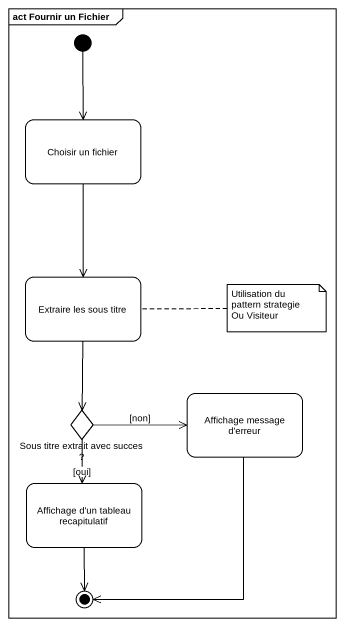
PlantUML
@startuml
mainframe act Fournir un Fichier
hide empty description
state "Choisir un fichier" as Choisir_un_fichier
state "Extraire les sous titre" as Extraire_les_sous_titre
state "Affichage message d'erreur" as Affichage_message_d_erreur
state "Sous titre extrait avec succes ?" as Sous_titre_extrait_avec <<choice>>
state "Affichage d'un tableau recapitulatif" as Affichage_d_un_tableau
[*] --> Choisir_un_fichier
Choisir_un_fichier --> Extraire_les_sous_titre
Extraire_les_sous_titre --> Sous_titre_extrait_avec
Sous_titre_extrait_avec -right-> Affichage_message_d_erreur : [non]
Sous_titre_extrait_avec --> Affichage_d_un_tableau : [oui]
Affichage_message_d_erreur --> [*]
Affichage_d_un_tableau --> [*]
note right of Extraire_les_sous_titre
  Utilisation du pattern strategie
  Ou Visiteur
end note
@enduml
